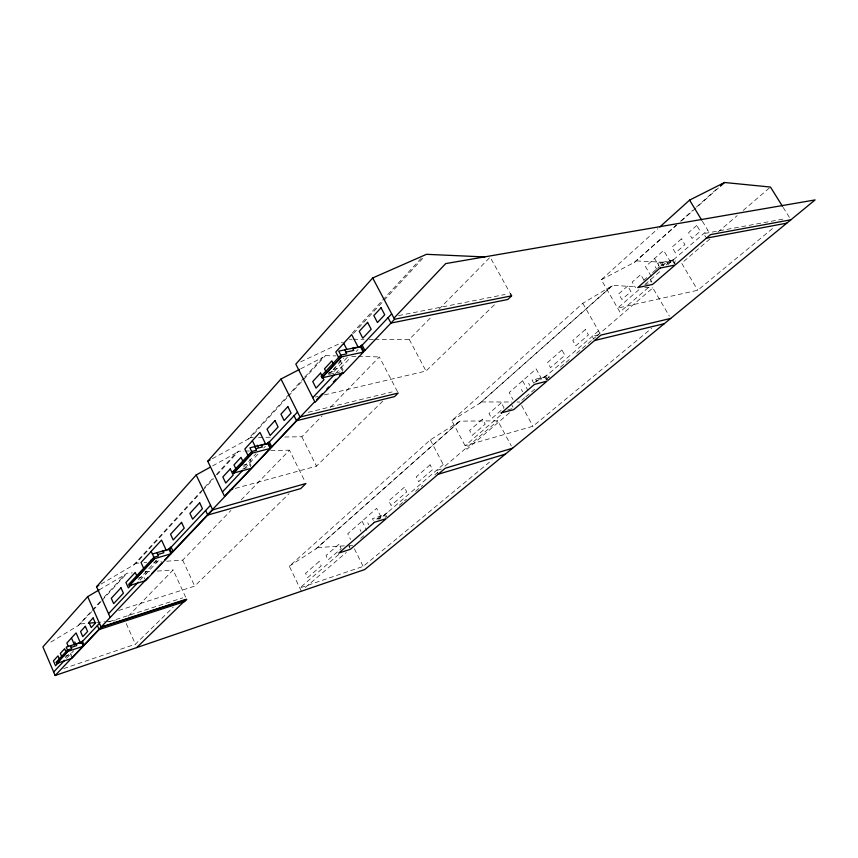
<?xml version="1.0" encoding="UTF-8"?>
<svg xmlns="http://www.w3.org/2000/svg" width="858" height="858" viewBox="0 0 858 858"><rect width="100%" height="100%" fill="white"/><g stroke="black" fill="none" stroke-linecap="round" stroke-linejoin="round"><path stroke-width="0.64" stroke-dasharray="4.29 3.22" d="M212.355 458.698L247.973 439.221L303.829 378.088M304.729 377.102L322.747 357.389L325.418 355.662L335.939 355.909M50.879 642.074L78.26 625.568L100.515 601.222M104.075 597.329L124.56 574.935L126.952 573.251L132.229 572.876M101.051 584.073L133.687 564.95L215.433 475.536M216.334 474.549L236.1 452.938L238.663 451.211L244.015 451.104M247.973 439.221L250.568 437.494L287.537 397.072M288.438 396.085L325.418 355.662M78.26 625.568L92.16 611.25M93.05 610.274L101.083 601.512M101.973 600.536L126.952 573.251M133.687 564.95L136.1 563.256L201.78 491.505M202.681 490.529L213.47 478.732M217.074 474.796L238.663 451.211M352.177 333.247L423.273 256.049M353.539 333.408L383.258 301.179M384.159 300.203L423.788 257.239M328.099 373.82L329.88 371.922M338.771 362.398L340.551 360.499M328.904 372.554L334.105 371.396L333.14 369.519L343.854 358.065M328.721 374.614L335.296 367.589M243.586 466.956L256.049 453.668M65.305 657.721L69.68 653.045M138.481 579.729L157.475 559.491M334.105 371.396L347.511 357.11M249.592 462.709L251.008 465.626M244.648 468.296L258.601 453.453M263.706 448.015L265.412 446.203M66.484 658.386L73.627 650.804M140.036 580.222L159.052 560.006M335.424 373.584L350.868 357.185M356.242 351.48L358.033 349.581M284.749 437.012L301.844 436.765L322.147 415.862M330.448 407.303L379.343 356.917L397.597 391.891M128.335 616.087L173.134 569.969L185.618 597.125M166.709 561.207L182.679 560.135L230.974 510.413M241.184 499.903L289.468 450.182L304.772 481.124M374.71 339.339L409.255 339.436L431.563 316.741M439.006 309.18L490.132 257.196L509.663 292.321M235.306 488.395L316.473 466.13L382.668 401.212M63.728 668.586L135.435 644.186L173.262 607.121M118.672 610.456L194.702 586.111L289.049 493.661M324.453 394.905L426.008 371.031L495.527 303.7M648.316 287.612L619.926 312.044L601.297 279.729L657.85 228.732M301.265 590.969L289.307 566.216L430.33 439.875L459.963 421.128L497.79 420.849L511.325 445.935M509.47 412.827L466.945 449.217L451.791 420.635L582.786 303.282L612.816 285.328L635.499 286.797M601.297 279.729L634.459 262.323L676.479 224.86M680.48 221.289L692.492 210.585M696.492 207.025L718.5 187.398M634.459 262.323L676.554 225.279M681.563 220.817L718.564 187.848M289.307 566.216L315.916 548.927L458.183 422.501M451.791 420.635L479.761 403.324L611.035 286.669M315.916 548.927L459.963 421.128M479.761 403.324L612.816 285.328M643.832 280.201L646.76 277.649M652.627 272.554L656.531 269.155M657.507 268.307L659.459 266.602M660.746 266.055L662.698 264.35L668.103 263.277L666.988 261.39M662.258 265.916L667.149 261.669L672.511 260.607M666.14 264.972L668.103 263.277M658.805 265.497L657.485 263.267L672.35 260.328L674.163 258.751L675.643 261.25M638.888 289.725L617.653 308.108L697.747 290.251L773.873 227.413M644.948 284.47L650.01 280.094L651.179 282.078M650.761 279.44L661.443 270.195M667.878 264.618L707.743 230.105M534.491 382.668L536.497 380.931L541.076 379.751L540.132 378.046M377.166 519.047L380.137 516.484L384.438 515.132M536.25 381.778L540.283 378.303L544.83 377.123M378.796 519.465L380.78 517.76L380.019 516.259M373.305 520.42L372.415 518.65L384.33 514.907L387.387 512.601M533.751 383.129L532.089 380.115L544.691 376.876L547.404 374.538L549.217 377.799M338.76 554.44L299.807 587.955L363.17 566.409L492.127 459.963M443.243 464.543L381.402 517.749L376.651 508.354L347.726 533.751L350.557 539.425M500.45 415.315L465.1 445.731L532.957 426.254L651.683 328.26M598.541 330.92L542.02 379.547L536.121 368.886L509.202 392.556L512.966 399.474M360.778 538.331L363.824 535.714M399.345 505.265L403.41 501.78M404.418 500.911L406.456 499.174M415.583 491.344L422.694 485.253M434.867 474.806L437.912 472.2M445.023 466.109L497.79 420.849M521.771 400.289L524.817 397.683M525.836 396.804L537.011 387.226M546.16 379.386L550.225 375.901M560.381 367.192L570.538 358.483M576.64 353.249L591.881 340.186M592.889 339.318L595.945 336.701M596.954 335.832L652.831 287.923L669.39 316.162M709.92 238.974L681.649 263.213L697.747 290.251M717.985 232.057L737.172 215.615M743.221 210.424L770.473 187.055M305.266 587.548L346.31 552.423M99.217 589.854L124.56 574.935M212.623 465.883L236.1 452.938M300.708 368.801L322.747 357.389M300.611 361.861L342.589 342.192M64.693 656.316L70.142 654.493L70.903 656.263M108.869 621.803L182.722 597.854M380.78 517.76L376.447 519.133L375.686 517.621M137.795 578.185L143.64 576.394L144.948 579.289M441.312 469.058L436.239 470.57L437.677 473.337M507.839 409.834L513.02 408.429M242.911 468.833L249.399 467.149M242.75 465.229L249.088 463.567L250.665 466.816M308.247 412.301L392.127 391.934M598.67 334.824L592.202 336.368L593.382 338.438M315.336 397.05L317.943 396.439M329.751 374.238L340.1 371.922M333.14 369.519L340.862 367.803L342.685 371.342M645.795 284.33L648.176 283.826M398.584 315.605L505.051 294.476M782.861 219.155L703.657 233.644L705.705 237.023M80.566 623.927L88.567 623.198M96.579 622.468L104.59 621.739M105.92 621.621L115.262 620.774M145.42 571.932L150.697 571.557M157.293 571.096L173.134 569.969M136.1 563.256L138.76 563.073M144.08 562.719L146.75 562.537M153.4 562.097L161.39 561.561M317.632 547.576L344.873 545.795M350.064 545.463L352.659 545.291M245.356 451.083L249.367 450.997M270.753 450.568L289.468 450.182M250.568 437.494L253.196 437.462M258.451 437.387L271.6 437.194M481.553 401.952L511.84 402.016M517.106 402.027L519.744 402.037M349.463 339.264L352.112 339.275M353.442 339.275L364.071 339.307M369.39 339.318L373.38 339.328M351.726 356.284L356.982 356.402M358.301 356.435L379.343 356.917M636.55 260.929L675.021 262.88M644.83 287.398L652.831 287.923M783.15 207.368L790.186 218.661M702.37 221.214L709.791 233.494M672.951 259.802L675.75 264.511M672.35 260.328L674.485 263.921M670.634 262.237L663.652 250.461L645.473 266.602L651.576 276.995M661.582 262.462L663.556 265.787M660.113 262.494L661.582 264.972M654.536 258.483L658.955 265.969M655.18 266.645L656.702 269.219M650.353 279.365L651.919 282.035M644.004 280.255L640.701 274.614L632.228 282.035L635.499 287.655M582.786 303.282L600.31 334.041M545.591 376.094L547.951 380.362M544.691 376.876L546.492 380.137M535.553 379.225L536.497 380.931M528.614 383.301L529.847 385.532M522.576 380.738L527.734 390.122M521.364 389.457L522.629 391.774M521.632 405.491L532.957 426.254M511.851 405.073L513.02 407.196M409.255 339.436L426.008 371.031M430.33 439.875L444.208 466.387M339.886 359.995L342.825 365.723M341.548 366.827L343.136 370.066M385.306 514.071L387.215 517.824M384.33 514.907L385.639 517.481M367.76 522.833L368.747 524.796M362.065 521.117L366.709 530.383M359.995 529.461L361.004 531.488M301.844 436.765L316.473 466.13M354.408 548.809L363.17 566.409M349.067 545.205L349.989 547.072M348.745 545.849L349.914 548.176M249.85 459.298L250.954 461.583M182.679 560.135L194.702 586.111M155.405 560.51L156.446 562.784M145.109 571.492L146.128 573.745M126.233 623.562L135.435 644.186M72.008 656.874L70.646 653.71L71.525 655.844M627.681 286.025L618.65 293.94L621.878 299.506L630.941 291.623L627.681 286.025M681.466 238.867L672.007 247.158L675.439 252.917L684.931 244.659L681.466 238.867M696.76 225.45L688.566 232.636L692.063 238.449L700.289 231.295L696.76 225.45M319.101 561.55L305.555 573.348L307.636 577.627L321.224 565.883L319.101 561.55M338.996 544.219L325.997 555.534L328.142 559.899L341.184 548.627L338.996 544.219M404.322 487.29L388.738 500.868L391.098 505.48L406.724 491.977L404.322 487.29M430.072 464.843L416.184 476.951L418.629 481.67L432.571 469.626L430.072 464.843M482.486 419.176L469.594 430.416L472.222 435.349L485.167 424.163L482.486 419.176M501.297 402.788L489.028 413.481L491.731 418.489L504.043 407.84L501.297 402.788M561.926 349.957L547.629 362.419L550.536 367.642L564.886 355.233L561.926 349.957M585.37 329.526L572.769 340.508L575.761 345.838L588.416 334.899L585.37 329.526"/><path stroke-width="1.29" d="M254.805 446.6L256.585 450.246L251.694 451.501L233.108 471.46L233.848 472.983L251.394 468.318L224.464 496.203L207.765 461.207L280.984 379.011L299.539 369.401M99.217 589.854L87.698 596.632L42.9 646.889L55.159 675.503L364.725 569.54L815.1 199.925L445.688 263.599L394.112 317.996M110.189 617.449L96.557 586.711L196.182 474.957L210.274 467.181M484.824 256.95L426.49 254.311L372.694 277.971L295.817 364.114L315.09 402.327L343.318 372.587M252.413 440.765L244.841 448.991L248.177 455.855M71.482 638.009L66.849 643.05L68.329 646.46M151.233 551.404L141.023 562.494L143.576 568.125M343.736 343.361L335.778 351.995L338.717 357.711M321.257 376.147L340.808 355.115L346.771 353.839L344.723 349.86M322.05 377.574L341.57 356.617M321.3 376.094L322.093 377.81L341.677 356.81L363.32 352.145L360.414 346.535L362.001 344.841L364.918 350.461M233.805 472.769L252.359 452.874M66.795 652.08L68.543 650.214M137.999 575.75L140.701 572.854M233.848 472.983L252.445 453.045L270.216 448.466L267.685 443.318L269.208 441.698L271.739 446.857M56.725 663.266L67.986 651.19M129.376 585.413L154.461 558.547M56.253 662.172L56.757 663.427L68.05 651.329L83.301 646.256L81.478 642.084L82.4 641.108L84.223 645.28M156.939 552.67L158.44 555.952L153.893 557.314L128.775 584.277L129.386 585.639L154.526 558.708L171.053 553.753L168.919 549.12L170.999 546.9L173.144 551.555M59.384 661.668L55.534 665.776L53.421 660.853L58.012 655.887L59.728 659.856M130.909 585.177L128.357 587.891L125.922 582.485L135.21 572.447L136.69 575.729M222.426 491.934L242.868 470.184M297.501 412.076L267.835 443.629L261.422 445.259M53.657 672.018L64.65 660.338M99.474 623.326L81.585 642.331L76.083 644.154M108.526 613.706L138.235 582.132M210.542 505.287L169.047 549.399L163.074 551.168M312.741 397.662L334.513 374.549M391.688 313.856L360.585 346.868L352.777 348.53M251.394 468.318L270.216 448.466M294.047 415.755L296.525 420.71L394.562 396.6L398.209 393.05L299.989 417.052L270.72 447.93L268.2 442.782M55.159 675.503L148.187 577.38M151.866 573.498L162.001 562.805M164.757 559.899L314.897 401.544M316.741 399.603L322.265 393.779M326.866 388.921L328.711 386.969M333.322 382.121L336.079 379.204M339.768 375.321L342.524 372.404M56.757 663.427L71.815 658.365L83.301 646.256M97.404 625.525L99.174 629.525L184.47 601.662L186.712 599.485L101.244 627.337L83.612 645.935L81.789 641.763M129.386 585.639L145.56 580.63L171.053 553.753M205.62 510.521L207.765 515.057L300.697 488.61L305.941 483.504L212.709 509.856L171.75 553.024L169.605 548.38M363.32 352.145L343.522 372.983L322.093 377.81M510.317 293.49L511.615 295.838L394.551 319.262L363.856 351.587L360.939 345.978M136.722 647.586L186.368 599.259L101.115 627.026M511.615 295.838L507.829 299.474L390.916 323.091L388.063 317.696M659.834 226.941L689.596 200.096L724.56 182.497L770.473 187.055L782.442 206.242M720.505 185.618L722.5 183.827M720.559 186.068L724.56 182.497M660.177 267.878L637.762 287.591L652.563 284.459L675.139 265.025L660.295 268.018M374.324 522.436L338.738 553.099L350.45 549.259L386.229 518.661L374.26 522.308M501.211 413.073L534.459 384.405L547.05 381.134L513.685 409.663L501.211 412.859M675.75 264.511L710.478 234.631L790.894 219.787M387.215 517.824L445.184 468.243L512.548 448.219M547.951 380.362L600.911 335.081L670.709 318.415M96.557 586.711L98.799 585.392M207.765 461.207L210.06 459.952M58.323 661.475L56.22 662.194L67.514 650.074L71.707 648.68L70.431 645.731M71.16 647.404L76.694 645.57L75.965 643.908M81.478 642.084L66.238 647.114L68.05 651.329M438.159 474.249L505.373 454.118M152.392 554.021L168.919 549.12M157.786 554.536L163.803 552.745L162.945 550.89M230.148 489.811L232.733 489.103M255.813 448.67L262.28 447.018L261.272 444.948M267.685 443.318L249.914 447.844L252.424 453.067M594.562 340.508L664.307 323.68M345.892 352.123L353.764 350.439L352.606 348.198M360.414 346.535L338.749 351.126L341.656 356.831M706.381 238.149L786.797 223.155M88.567 623.198L95.238 622.586M689.596 200.096L701.694 220.109M372.694 277.971L394.551 319.262M358.322 347.458L351.651 334.599L343.683 343.254L346.707 349.12M333.58 364.232L331.864 360.886L324.506 368.833L326.201 372.168M280.984 379.011L299.989 417.052M265.69 444.133L259.953 432.421L252.359 440.669L255.223 446.535M257.25 445.173L258.129 446.975M243.479 462.473L241.001 457.346L234.009 464.907L235.971 468.983M233.162 471.417L233.891 472.94M196.182 474.957L212.709 509.856M166.355 550.525L161.54 540.079L151.201 551.319L154.515 558.73M150.676 560.295L151.437 561.969M87.698 596.632L101.244 627.337M80.631 643.35L76.083 632.904L71.45 637.934L74.474 644.884M74.785 641.966L75.74 644.165M66.366 652.724L64.64 648.723L60.328 653.378L61.615 656.37M230.266 468.961L222.844 476.984L225.74 483.022L233.194 475.042L230.266 468.961M274.968 420.602L267.042 429.172L270.152 435.489L278.11 426.952L274.968 420.602M287.848 406.66L280.941 414.135L284.116 420.538L291.066 413.095L287.848 406.66M85.35 626.34L80.555 631.52L82.786 636.636L87.602 631.477L85.35 626.34M93.114 617.953L88.953 622.447L91.227 627.606L95.399 623.144L93.114 617.953M120.989 587.816L111.283 598.316L113.653 603.624L123.402 593.2L120.989 587.816M181.542 522.372L170.549 534.255L173.187 539.961L184.234 528.142L181.542 522.372M199.667 502.788L189.908 513.341L192.632 519.165L202.434 508.676L199.667 502.788M320.56 373.091L312.73 381.542L316.066 388.127L323.927 379.729L320.56 373.091M367.556 322.351L359.245 331.327L362.816 338.191L371.171 329.257L367.556 322.351M381.049 307.775L373.82 315.594L377.466 322.533L384.738 314.768L381.049 307.775"/></g></svg>
